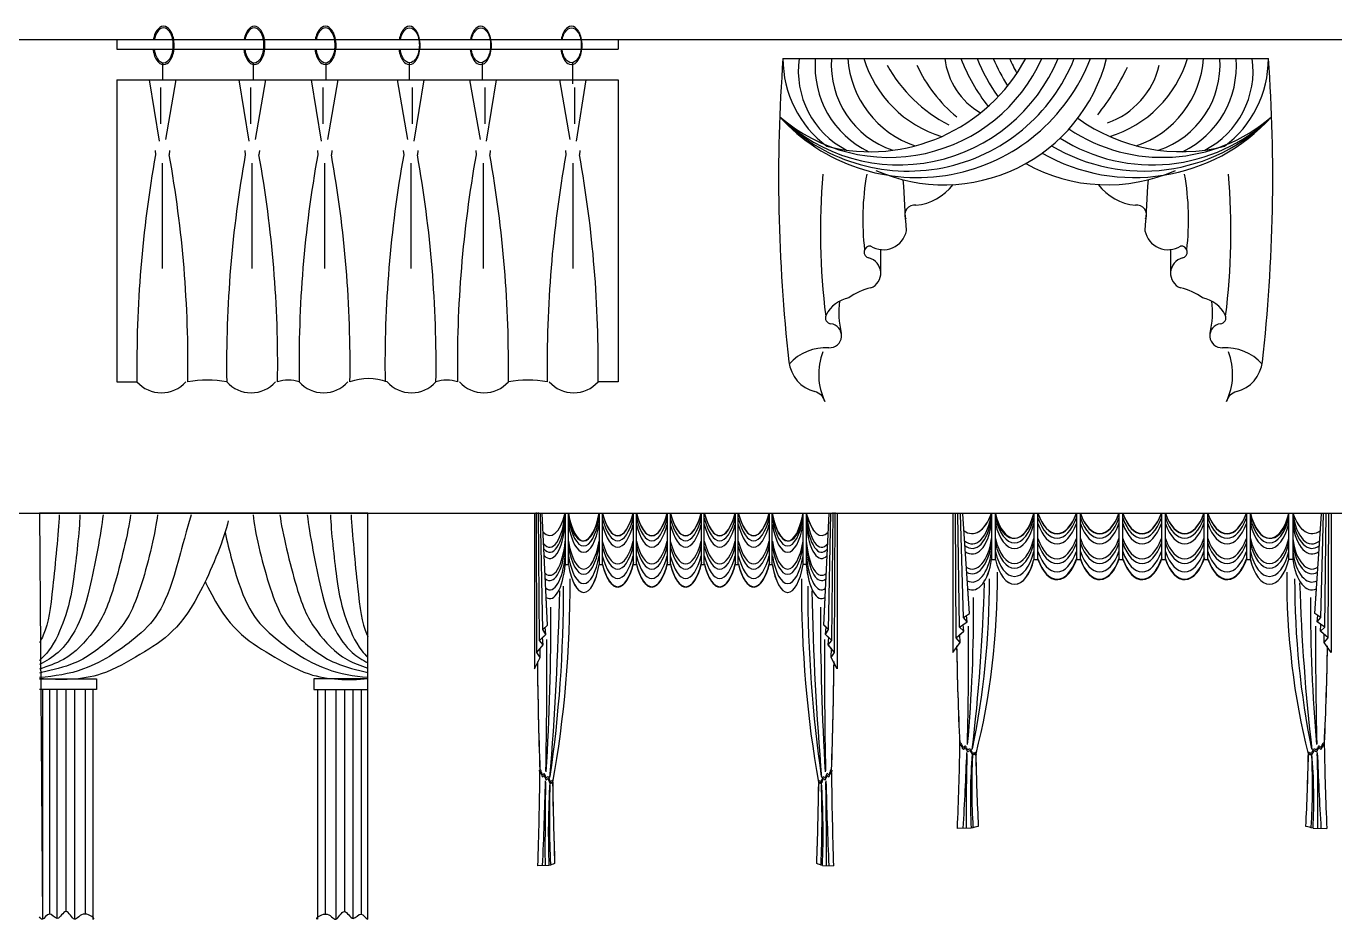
# Model space of a CAD drawing. Header units: inches. Extents: x 9.8 to 52.3, y 14.9 to 39.7.
# Drawn here: x 18.37 to 26.67, y 20.62 to 26.28 of the extents above; entities that cross this region are included whole.
import ezdxf

# ---------------------------------------------------------------- set-up
doc = ezdxf.new("R2010")
doc.units = ezdxf.units.IN
doc.header["$MEASUREMENT"] = 0
doc.layers.add('02', color=2, linetype='Continuous')
doc.layers.add('4', color=4, linetype='Continuous')

msp = doc.modelspace()

# ---------------------------------------------------------------- linework, layer by layer
at = {"layer": '02'}
for p, q in [((19.2355, 26.051), (19.2355, 25.9416)), ((19.8099, 26.051), (19.8099, 25.9416)), ((20.272, 26.0503), (20.272, 25.9416)), ((20.7988, 26.0503), (20.7988, 25.9416)), ((21.2609, 26.051), (21.2609, 25.9416)), ((21.8353, 26.051), (21.8353, 25.917)), ((23.168, 26.0766), (26.2442, 26.0766)), ((19.1511, 25.9416), (19.214, 25.5537)), ((19.224, 25.8925), (19.224, 25.6633)), ((19.3199, 25.9416), (19.254, 25.5636)), ((19.7197, 25.9416), (19.7827, 25.5537)), ((19.7927, 25.8925), (19.7927, 25.6633)), ((19.8885, 25.9416), (19.8226, 25.5636)), ((20.1786, 25.9416), (20.2416, 25.5537)), ((20.2516, 25.8925), (20.2516, 25.6633)), ((20.3474, 25.9416), (20.2815, 25.5636)), ((20.7233, 25.9416), (20.7893, 25.5636)), ((20.8192, 25.8925), (20.8192, 25.6633)), ((20.8922, 25.9416), (20.8292, 25.5537)), ((21.1823, 25.9416), (21.2482, 25.5636)), ((21.2781, 25.8925), (21.2781, 25.6633)), ((21.3511, 25.9416), (21.2881, 25.5537)), ((21.7509, 25.9416), (21.8168, 25.5636)), ((21.8468, 25.8925), (21.8468, 25.6633)), ((21.9197, 25.9416), (21.8567, 25.5537)), ((19.1897, 25.4939), (19.1921, 25.4662)), ((19.2812, 25.4939), (19.2788, 25.4662)), ((19.7583, 25.4939), (19.7607, 25.4662)), ((19.8499, 25.4939), (19.8475, 25.4662)), ((20.2173, 25.4939), (20.2196, 25.4662)), ((20.3088, 25.4939), (20.3064, 25.4662)), ((20.762, 25.4939), (20.7644, 25.4662)), ((20.8535, 25.4939), (20.8511, 25.4662)), ((21.2209, 25.4939), (21.2233, 25.4662)), ((21.3124, 25.4939), (21.31, 25.4662)), ((21.7895, 25.4939), (21.7919, 25.4662)), ((21.8811, 25.4939), (21.8787, 25.4662)), ((19.234, 25.4142), (19.234, 24.7465)), ((19.8027, 25.4142), (19.8027, 24.7465)), ((20.2616, 25.4142), (20.2616, 24.7465)), ((20.8092, 25.4142), (20.8092, 24.7465)), ((21.2681, 25.4142), (21.2681, 24.7465)), ((21.8368, 25.4142), (21.8368, 24.7465)), ((20.5383, 23.1977), (18.4559, 23.1977)), ((18.4559, 23.1977), (18.4747, 20.6251)), ((20.5383, 20.6251), (20.5383, 23.1977)), ((21.5925, 23.199), (21.5925, 22.2105)), ((21.5926, 23.1977), (21.5925, 22.2105)), ((21.5926, 23.1977), (23.5108, 23.1977)), ((21.6088, 22.3148), (21.6051, 23.2007)), ((21.6256, 22.3904), (21.6181, 23.2007)), ((21.6461, 22.4606), (21.6312, 23.1953)), ((21.6759, 22.4876), (21.6423, 23.1953)), ((21.7877, 23.199), (21.7877, 22.8715)), ((21.808, 22.8715), (21.808, 23.1977)), ((22.0031, 23.199), (22.0031, 22.8715)), ((22.0234, 22.8715), (22.0234, 23.1977)), ((22.2186, 23.199), (22.2186, 22.8715)), ((22.2388, 22.8715), (22.2388, 23.1977)), ((22.434, 23.199), (22.434, 22.8715)), ((22.4543, 22.8715), (22.4543, 23.1977)), ((22.6494, 23.199), (22.6494, 22.8715)), ((22.6697, 22.8715), (22.6697, 23.1977)), ((22.8648, 23.199), (22.8648, 22.8715)), ((22.8851, 22.8715), (22.8851, 23.1977)), ((23.0802, 23.199), (23.0802, 22.8715)), ((23.1005, 22.8715), (23.1005, 23.1977)), ((23.2953, 22.8715), (23.2953, 23.1977)), ((23.3156, 23.199), (23.3156, 22.8715)), ((23.4275, 22.4876), (23.461, 23.1953)), ((23.4573, 22.4606), (23.4722, 23.1953)), ((23.4778, 22.3904), (23.4852, 23.2007)), ((23.4945, 22.3148), (23.4983, 23.2007)), ((23.5108, 23.199), (23.5108, 22.2105)), ((23.5108, 23.1977), (23.5108, 22.2105)), ((24.2449, 23.1962), (24.2449, 22.3136)), ((24.245, 23.1951), (24.2449, 22.3136)), ((26.6427, 23.1951), (24.245, 23.1951)), ((24.2653, 22.4068), (24.2606, 23.1977)), ((24.2862, 22.4743), (24.2769, 23.1977)), ((24.3118, 22.537), (24.2932, 23.1929)), ((24.3491, 22.5611), (24.3072, 23.1929)), ((24.4889, 23.1962), (24.4889, 22.9038)), ((24.5143, 22.9038), (24.5143, 23.1951)), ((24.7582, 23.1962), (24.7582, 22.9038)), ((24.7835, 22.9038), (24.7835, 23.1951)), ((25.0275, 23.1962), (25.0275, 22.9038)), ((25.0528, 22.9038), (25.0528, 23.1951)), ((25.2967, 23.1962), (25.2967, 22.9038)), ((25.3221, 22.9038), (25.3221, 23.1951)), ((25.566, 23.1962), (25.566, 22.9038)), ((25.5914, 22.9038), (25.5914, 23.1951)), ((25.8353, 23.1962), (25.8353, 22.9038)), ((25.8606, 22.9038), (25.8606, 23.1951)), ((26.1046, 23.1962), (26.1046, 22.9038)), ((26.1299, 22.9038), (26.1299, 23.1951)), ((26.3734, 22.9038), (26.3734, 23.1951)), ((26.3988, 23.1962), (26.3988, 22.9038)), ((26.5386, 22.5611), (26.5805, 23.1929)), ((26.5758, 22.537), (26.5945, 23.1929)), ((26.6015, 22.4743), (26.6108, 23.1977)), ((26.6224, 22.4068), (26.6271, 23.1977)), ((26.6427, 23.1951), (26.6428, 22.3136)), ((26.6428, 23.1962), (26.6428, 22.3136)), ((24.4889, 22.9038), (24.5143, 22.9038)), ((24.7582, 22.9038), (24.7835, 22.9038)), ((25.0275, 22.9038), (25.0528, 22.9038)), ((25.2967, 22.9038), (25.3221, 22.9038)), ((25.566, 22.9038), (25.5914, 22.9038)), ((25.8353, 22.9038), (25.8606, 22.9038)), ((26.1046, 22.9038), (26.1299, 22.9038)), ((26.3988, 22.9038), (26.3734, 22.9038)), ((21.7877, 22.8715), (21.808, 22.8715)), ((22.0031, 22.8715), (22.0234, 22.8715)), ((22.2186, 22.8715), (22.2388, 22.8715)), ((22.434, 22.8715), (22.4543, 22.8715)), ((22.6494, 22.8715), (22.6697, 22.8715)), ((22.8648, 22.8715), (22.8851, 22.8715)), ((23.0802, 22.8715), (23.1005, 22.8715)), ((23.3156, 22.8715), (23.2953, 22.8715)), ((21.6759, 22.4876), (21.6676, 22.6632)), ((23.4275, 22.4876), (23.4358, 22.6632)), ((24.3491, 22.5611), (24.3387, 22.7179)), ((26.5386, 22.5611), (26.549, 22.7179)), ((24.3118, 22.537), (24.3491, 22.5611)), ((24.3305, 22.549), (24.3491, 22.5611)), ((26.5572, 22.549), (26.5386, 22.5611)), ((26.5758, 22.537), (26.5386, 22.5611)), ((21.6461, 22.4606), (21.6759, 22.4876)), ((23.4424, 22.4741), (23.4275, 22.4876)), ((23.4573, 22.4606), (23.4275, 22.4876)), ((24.2862, 22.4743), (24.3351, 22.508)), ((24.3107, 22.4912), (24.3351, 22.508)), ((24.3142, 22.4502), (24.3107, 22.4912)), ((24.3351, 22.508), (24.3118, 22.537)), ((24.3351, 22.508), (24.3305, 22.549)), ((26.5525, 22.508), (26.5572, 22.549)), ((26.5525, 22.508), (26.5758, 22.537)), ((26.577, 22.4912), (26.5525, 22.508)), ((26.6015, 22.4743), (26.5525, 22.508)), ((26.5735, 22.4502), (26.577, 22.4912)), ((21.6256, 22.3904), (21.6647, 22.4282)), ((21.6451, 22.4093), (21.6647, 22.4282)), ((21.6479, 22.3634), (21.6451, 22.4093)), ((21.6647, 22.4282), (21.6461, 22.4606)), ((21.6647, 22.4282), (21.661, 22.4741)), ((23.4386, 22.4282), (23.4424, 22.4741)), ((23.4386, 22.4282), (23.4573, 22.4606)), ((23.4582, 22.4093), (23.4386, 22.4282)), ((23.4778, 22.3904), (23.4386, 22.4282)), ((23.4554, 22.3634), (23.4582, 22.4093)), ((24.2653, 22.4068), (24.3142, 22.4502)), ((24.2909, 22.3778), (24.2653, 22.4068)), ((24.3142, 22.4502), (24.2862, 22.4743)), ((24.2897, 22.4285), (24.3142, 22.4502)), ((24.2909, 22.3778), (24.2897, 22.4285)), ((26.5735, 22.4502), (26.6015, 22.4743)), ((26.598, 22.4285), (26.5735, 22.4502)), ((26.6224, 22.4068), (26.5735, 22.4502)), ((26.5968, 22.3778), (26.598, 22.4285)), ((26.5968, 22.3778), (26.6224, 22.4068)), ((21.6088, 22.3148), (21.6479, 22.3634)), ((21.6293, 22.2824), (21.6088, 22.3148)), ((21.6479, 22.3634), (21.6256, 22.3904)), ((21.6284, 22.3391), (21.6479, 22.3634)), ((21.6293, 22.2824), (21.6284, 22.3391)), ((23.4554, 22.3634), (23.4778, 22.3904)), ((23.475, 22.3391), (23.4554, 22.3634)), ((23.4945, 22.3148), (23.4554, 22.3634)), ((23.474, 22.2824), (23.475, 22.3391)), ((23.474, 22.2824), (23.4945, 22.3148)), ((24.2449, 22.3136), (24.2909, 22.3778)), ((26.6428, 22.3136), (26.5968, 22.3778)), ((21.5925, 22.2105), (21.6293, 22.2824)), ((23.5108, 22.2105), (23.474, 22.2824)), ((18.4574, 22.1484), (18.8174, 22.1484)), ((18.8174, 22.1484), (18.8174, 22.0798)), ((20.1956, 22.1484), (20.1956, 22.0798)), ((20.5374, 22.1484), (20.1956, 22.1484)), ((18.8174, 22.0798), (18.4574, 22.0798)), ((18.4747, 22.0798), (18.4747, 20.6251)), ((18.5189, 22.0798), (18.5189, 20.6583)), ((18.5687, 20.6307), (18.5687, 22.0798)), ((18.6239, 22.0798), (18.6239, 20.6748)), ((18.6792, 22.0798), (18.6792, 20.6251)), ((18.7456, 22.0798), (18.7456, 20.6583)), ((18.7953, 22.0798), (18.7953, 20.6251)), ((20.1956, 22.0798), (20.5374, 22.0798)), ((20.2177, 22.0798), (20.2177, 20.6251)), ((20.2674, 22.0798), (20.2674, 20.6583)), ((20.3338, 22.0798), (20.3338, 20.6251)), ((20.3891, 22.0798), (20.3891, 20.6748)), ((20.4443, 20.6307), (20.4443, 22.0798)), ((20.4941, 22.0798), (20.4941, 20.6583)), ((24.2869, 21.7411), (24.2888, 21.7412)), ((24.2869, 21.7411), (24.2878, 21.728)), ((26.6008, 21.7411), (26.5989, 21.7412)), ((26.5999, 21.728), (26.6008, 21.7411)), ((24.2893, 21.7249), (24.2878, 21.728)), ((24.3914, 21.6732), (24.3905, 21.6624)), ((24.3921, 21.6716), (24.3905, 21.6624)), ((26.4956, 21.6716), (26.4971, 21.6624)), ((26.4963, 21.6732), (26.4971, 21.6624)), ((26.5984, 21.7249), (26.5999, 21.728)), ((21.6261, 21.5693), (21.6276, 21.5694)), ((21.6268, 21.5546), (21.6261, 21.5693)), ((23.4772, 21.5693), (23.4757, 21.5694)), ((23.4772, 21.5693), (23.4765, 21.5546)), ((21.6281, 21.5511), (21.6268, 21.5546)), ((21.7097, 21.4933), (21.709, 21.4812)), ((21.7103, 21.4914), (21.709, 21.4812)), ((23.393, 21.4914), (23.3943, 21.4812)), ((23.3936, 21.4933), (23.3943, 21.4812)), ((23.4753, 21.5511), (23.4765, 21.5546)), ((24.3604, 21.2012), (24.2734, 21.1999)), ((26.5273, 21.2012), (26.6143, 21.1999)), ((21.6849, 20.9646), (21.6153, 20.9631)), ((23.4185, 20.9646), (23.488, 20.9631))]:
    msp.add_line(p, q, dxfattribs=at)
for centre, radius, start, end in [((23.8404, 26.5124), 1.0618, 229.27122, 335.76819), ((23.9036, 26.4934), 1.0904, 226.10177, 337.52389), ((23.961, 26.4975), 1.1338, 224.15655, 338.20455), ((24.0181, 26.4997), 1.1769, 222.29698, 338.92657), ((23.8586, 26.0747), 0.6906, 179.84708, 233.33867), ((23.8292, 25.9983), 0.5642, 172.02214, 242.78038), ((23.9704, 26.0273), 0.5993, 175.2882, 244.44965), ((23.7205, 26.6048), 1.1183, 255.80365, 331.80997), ((24.0441, 26.0364), 0.5699, 175.95423, 251.53298), ((24.2096, 26.1228), 0.6331, 184.18442, 251.18108), ((24.3919, 26.293), 0.7435, 196.92787, 252.90874), ((24.6523, 26.1319), 0.4622, 186.87319, 239.81904), ((25.3941, 26.4997), 1.1769, 201.07343, 218.11582), ((25.4512, 26.4975), 1.1338, 201.79545, 215.77333), ((25.5086, 26.4934), 1.0904, 202.47611, 212.75006), ((25.5718, 26.5124), 1.0618, 204.23181, 209.83067), ((25.0202, 26.293), 0.7435, 287.09126, 343.07213), ((25.2026, 26.1228), 0.6331, 288.81892, 355.81558), ((25.3681, 26.0364), 0.5699, 288.46702, 4.04577), ((25.4418, 26.0273), 0.5993, 295.55035, 4.7118), ((25.583, 25.9983), 0.5642, 297.21962, 7.97786), ((25.5536, 26.0747), 0.6906, 306.66133, 0.15292), ((24.645, 26.4885), 0.9345, 209.09747, 242.85041), ((24.8502, 26.4153), 0.9162, 204.59167, 230.61273), ((23.8426, 26.7556), 1.6778, 321.87535, 334.05135), ((25.0547, 26.1518), 0.5116, 289.48227, 346.69287), ((25.3941, 26.4997), 1.1769, 240.27318, 317.70302), ((25.4512, 26.4975), 1.1338, 239.16765, 315.84345), ((25.5086, 26.4934), 1.0904, 237.61111, 313.89823), ((25.5718, 26.5124), 1.0618, 236.15349, 310.72878), ((25.6917, 26.6048), 1.1183, 234.13463, 284.19635), ((26.5714, 24.1384), 7.4978, 169.79987, 180.83536), ((11.8995, 24.1384), 7.4978, 359.16464, 10.20013), ((27.1401, 24.1384), 7.4978, 169.79987, 180.83536), ((12.4682, 24.1384), 7.4978, 359.16464, 10.20013), ((27.599, 24.1384), 7.4978, 169.79987, 180.83536), ((12.9271, 24.1384), 7.4978, 359.16464, 10.20013), ((28.1437, 24.1384), 7.4978, 169.79987, 180.83536), ((13.4718, 24.1384), 7.4978, 359.16464, 10.20013), ((28.6026, 24.1384), 7.4978, 169.79987, 180.83536), ((13.9307, 24.1384), 7.4978, 359.16464, 10.20013), ((29.1713, 24.1384), 7.4978, 169.79987, 180.83536), ((14.4994, 24.1384), 7.4978, 359.16464, 10.20013), ((27.6341, 24.978), 4.229, 175.03685, 187.2358), ((25.3145, 25.056), 1.6408, 169.89504, 186.70474), ((-12.5085, 22.9421), 36.5158, 3.20816, 3.71544), ((61.9206, 22.9421), 36.5158, 176.28456, 176.79184), ((24.0976, 25.056), 1.6408, 353.29526, 10.10496), ((21.7781, 24.978), 4.229, 352.7642, 4.96315)]:
    msp.add_arc(centre, radius, start, end, dxfattribs=at)
for centre, major_axis, ratio, start_param, end_param in [((21.6901, 23.4056), (0, 0.3506), 0.34455, 2.785108, 4.082401), ((21.6901, 23.4081), (0, 0.353), 0.34455, 2.787387, 4.072774), ((21.6902, 23.2755), (0, 0.2937), 0.34455, 2.74818, 4.443202), ((21.6905, 23.2435), (0, 0.2937), 0.34455, 2.761672, 4.443202), ((21.902, 23.3524), (0, 0.3309), 0.34455, 2.171475, 4.225897), ((21.9053, 23.3039), (0, 0.3145), 0.34455, 2.026746, 4.256439), ((21.9055, 23.3362), (0, 0.3145), 0.34455, 2.026746, 4.256439), ((22.1209, 23.4056), (0, 0.3506), 0.34455, 2.200784, 4.082401), ((22.1209, 23.3723), (0, 0.3506), 0.34455, 2.200784, 4.082401), ((22.121, 23.4043), (0, 0.3506), 0.34455, 2.200784, 4.082401), ((22.3364, 23.4056), (0, 0.3506), 0.34455, 2.200784, 4.082401), ((22.3365, 23.4043), (0, 0.3506), 0.34455, 2.200784, 4.081167), ((22.3364, 23.3723), (0, 0.3506), 0.34455, 2.200784, 4.082401), ((22.5518, 23.4056), (0, 0.3506), 0.34455, 2.200784, 4.082401), ((22.5518, 23.3723), (0, 0.3506), 0.34455, 2.200784, 4.082401), ((22.5519, 23.4043), (0, 0.3506), 0.34455, 2.200784, 4.081167), ((22.7672, 23.4056), (0, 0.3506), 0.34455, 2.200784, 4.082401), ((22.7672, 23.3723), (0, 0.3506), 0.34455, 2.200784, 4.082401), ((22.7673, 23.4043), (0, 0.3506), 0.34455, 2.200784, 4.082401), ((22.9826, 23.4056), (0, 0.3506), 0.34455, 2.200784, 4.082401), ((22.9826, 23.3723), (0, 0.3506), 0.34455, 2.200784, 4.082401), ((22.9827, 23.4043), (0, 0.3506), 0.34455, 2.200784, 4.081167), ((23.2013, 23.3524), (0, 0.3309), 0.34455, 2.057289, 4.11171), ((23.1978, 23.3362), (0, 0.3145), 0.34455, 2.026746, 4.256439), ((23.198, 23.3039), (0, 0.3145), 0.34455, 2.026746, 4.256439), ((23.4128, 23.2435), (0, 0.2937), 0.34455, 1.839984, 3.521513), ((23.4132, 23.4056), (0, 0.3506), 0.34455, 2.200784, 3.498077), ((23.4132, 23.4081), (0, 0.353), 0.34455, 2.210411, 3.495798), ((23.4131, 23.2755), (0, 0.2937), 0.34455, 1.839984, 3.535005), ((24.3669, 23.3807), (0, 0.3131), 0.48237, 2.785108, 4.082401), ((24.3669, 23.3829), (0, 0.3152), 0.48237, 2.787387, 4.072774), ((24.367, 23.2645), (0, 0.2622), 0.48237, 2.74818, 4.443202), ((24.3674, 23.236), (0, 0.2622), 0.48237, 2.761672, 4.443202), ((24.6318, 23.3332), (0, 0.2954), 0.48237, 2.171475, 4.225897), ((24.6359, 23.2899), (0, 0.2808), 0.48237, 2.026746, 4.256439), ((24.6362, 23.3187), (0, 0.2808), 0.48237, 2.026746, 4.256439), ((24.9054, 23.3807), (0, 0.3131), 0.48237, 2.200784, 4.082401), ((24.9054, 23.351), (0, 0.3131), 0.48237, 2.200784, 4.082401), ((24.9056, 23.3795), (0, 0.3131), 0.48237, 2.200784, 4.081167), ((25.1747, 23.3807), (0, 0.3131), 0.48237, 2.200784, 4.082401), ((25.1747, 23.351), (0, 0.3131), 0.48237, 2.200784, 4.082401), ((25.1748, 23.3795), (0, 0.3131), 0.48237, 2.200784, 4.081167), ((25.444, 23.3807), (0, 0.3131), 0.48237, 2.200784, 4.082401), ((25.444, 23.351), (0, 0.3131), 0.48237, 2.200784, 4.082401), ((25.4441, 23.3795), (0, 0.3131), 0.48237, 2.200784, 4.082401), ((25.7133, 23.3807), (0, 0.3131), 0.48237, 2.200784, 4.082401), ((25.7133, 23.351), (0, 0.3131), 0.48237, 2.200784, 4.082401), ((25.7134, 23.3795), (0, 0.3131), 0.48237, 2.200784, 4.081167), ((25.9825, 23.3807), (0, 0.3131), 0.48237, 2.200784, 4.082401), ((25.9825, 23.351), (0, 0.3131), 0.48237, 2.200784, 4.082401), ((25.9826, 23.3795), (0, 0.3131), 0.48237, 2.200784, 4.082401), ((26.2559, 23.3332), (0, 0.2954), 0.48237, 2.057289, 4.11171), ((26.2515, 23.3187), (0, 0.2808), 0.48237, 2.026746, 4.256439), ((26.2518, 23.2899), (0, 0.2808), 0.48237, 2.026746, 4.256439), ((26.5203, 23.236), (0, 0.2622), 0.48237, 1.839984, 3.521513), ((26.5208, 23.3807), (0, 0.3131), 0.48237, 2.200784, 3.498077), ((26.5208, 23.3829), (0, 0.3152), 0.48237, 2.210411, 3.495798), ((26.5207, 23.2645), (0, 0.2622), 0.48237, 1.839984, 3.535005), ((21.6905, 23.2036), (0, 0.2937), 0.34455, 2.782836, 4.443202), ((21.9053, 23.264), (0, 0.3145), 0.34455, 2.026746, 4.256439), ((22.1209, 23.3324), (0, 0.3506), 0.34455, 2.200784, 4.082401), ((22.3364, 23.3324), (0, 0.3506), 0.34455, 2.200784, 4.082401), ((22.5518, 23.3324), (0, 0.3506), 0.34455, 2.200784, 4.082401), ((22.7672, 23.3324), (0, 0.3506), 0.34455, 2.200784, 4.082401), ((22.9826, 23.3324), (0, 0.3506), 0.34455, 2.200784, 4.082401), ((23.198, 23.264), (0, 0.3145), 0.34455, 2.026746, 4.256439), ((23.4128, 23.2036), (0, 0.2937), 0.34455, 1.839984, 3.500349), ((24.3674, 23.2004), (0, 0.2622), 0.48237, 2.782836, 4.443202), ((24.6359, 23.2543), (0, 0.2808), 0.48237, 2.026746, 4.256439), ((24.9054, 23.3154), (0, 0.3131), 0.48237, 2.200784, 4.082401), ((25.1747, 23.3154), (0, 0.3131), 0.48237, 2.200784, 4.082401), ((25.444, 23.3154), (0, 0.3131), 0.48237, 2.200784, 4.082401), ((25.7133, 23.3154), (0, 0.3131), 0.48237, 2.200784, 4.082401), ((25.9825, 23.3154), (0, 0.3131), 0.48237, 2.200784, 4.082401), ((26.2518, 23.2543), (0, 0.2808), 0.48237, 2.026746, 4.256439), ((26.5203, 23.2004), (0, 0.2622), 0.48237, 1.839984, 3.500349), ((21.6905, 23.0972), (0, 0.2937), 0.34455, 2.838148, 4.443202), ((21.6905, 23.064), (0, 0.2937), 0.34455, 2.855132, 4.443202), ((21.9053, 23.1576), (0, 0.3145), 0.34455, 2.026746, 4.256439), ((21.9053, 23.1244), (0, 0.3145), 0.34455, 2.026746, 4.256439), ((22.1209, 23.2261), (0, 0.3506), 0.34455, 2.200784, 4.082401), ((22.1209, 23.1928), (0, 0.3506), 0.34455, 2.200784, 4.082401), ((22.3364, 23.2261), (0, 0.3506), 0.34455, 2.200784, 4.082401), ((22.3364, 23.1928), (0, 0.3506), 0.34455, 2.200784, 4.082401), ((22.5518, 23.2261), (0, 0.3506), 0.34455, 2.200784, 4.082401), ((22.5518, 23.1928), (0, 0.3506), 0.34455, 2.200784, 4.082401), ((22.7672, 23.2261), (0, 0.3506), 0.34455, 2.200784, 4.082401), ((22.7672, 23.1928), (0, 0.3506), 0.34455, 2.200784, 4.082401), ((22.9826, 23.2261), (0, 0.3506), 0.34455, 2.200784, 4.082401), ((22.9826, 23.1928), (0, 0.3506), 0.34455, 2.200784, 4.082401), ((23.198, 23.1576), (0, 0.3145), 0.34455, 2.026746, 4.256439), ((23.198, 23.1244), (0, 0.3145), 0.34455, 2.026746, 4.256439), ((23.4128, 23.0972), (0, 0.2937), 0.34455, 1.839984, 3.445038), ((23.4128, 23.064), (0, 0.2937), 0.34455, 1.839984, 3.428054), ((24.3674, 23.1054), (0, 0.2622), 0.48237, 2.838148, 4.443202), ((24.3674, 23.0757), (0, 0.2622), 0.48237, 2.855132, 4.443202), ((24.6359, 23.1593), (0, 0.2808), 0.48237, 2.026746, 4.256439), ((24.6359, 23.1296), (0, 0.2808), 0.48237, 2.026746, 4.256439), ((24.9054, 23.2204), (0, 0.3131), 0.48237, 2.200784, 4.082401), ((24.9054, 23.1907), (0, 0.3131), 0.48237, 2.200784, 4.082401), ((25.1747, 23.2204), (0, 0.3131), 0.48237, 2.200784, 4.082401), ((25.1747, 23.1907), (0, 0.3131), 0.48237, 2.200784, 4.082401), ((25.444, 23.2204), (0, 0.3131), 0.48237, 2.200784, 4.082401), ((25.444, 23.1907), (0, 0.3131), 0.48237, 2.200784, 4.082401), ((25.7133, 23.2204), (0, 0.3131), 0.48237, 2.200784, 4.082401), ((25.7133, 23.1907), (0, 0.3131), 0.48237, 2.200784, 4.082401), ((25.9825, 23.2204), (0, 0.3131), 0.48237, 2.200784, 4.082401), ((25.9825, 23.1907), (0, 0.3131), 0.48237, 2.200784, 4.082401), ((26.2518, 23.1593), (0, 0.2808), 0.48237, 2.026746, 4.256439), ((26.2518, 23.1296), (0, 0.2808), 0.48237, 2.026746, 4.256439), ((26.5203, 23.1054), (0, 0.2622), 0.48237, 1.839984, 3.445038), ((26.5203, 23.0757), (0, 0.2622), 0.48237, 1.839984, 3.428054), ((21.6905, 23.0052), (0, 0.2937), 0.34455, 2.88489, 4.443202), ((21.9053, 23.0655), (0, 0.3145), 0.34455, 2.026746, 4.256439), ((22.1209, 23.134), (0, 0.3506), 0.34455, 2.200784, 4.082401), ((22.3364, 23.134), (0, 0.3506), 0.34455, 2.200784, 4.082401), ((22.5518, 23.134), (0, 0.3506), 0.34455, 2.200784, 4.082401), ((22.7672, 23.134), (0, 0.3506), 0.34455, 2.200784, 4.082401), ((22.9826, 23.134), (0, 0.3506), 0.34455, 2.200784, 4.082401), ((23.198, 23.0655), (0, 0.3145), 0.34455, 2.026746, 4.256439), ((23.4128, 23.0052), (0, 0.2937), 0.34455, 1.839984, 3.398296), ((24.3674, 23.0231), (0, 0.2622), 0.48237, 2.88489, 4.443202), ((24.3675, 22.9716), (0, 0.2606), 0.48237, 2.910368, 4.449472), ((24.3674, 22.9732), (0, 0.2622), 0.48237, 2.912811, 4.443202), ((24.6359, 23.0771), (0, 0.2808), 0.48237, 2.026746, 4.256439), ((24.6362, 23.0286), (0, 0.282), 0.48237, 2.029306, 4.253879), ((24.6359, 23.0275), (0, 0.2808), 0.48237, 2.026746, 4.256439), ((24.9054, 23.1382), (0, 0.3131), 0.48237, 2.200784, 4.082401), ((24.906, 23.0913), (0, 0.3152), 0.48237, 2.204311, 4.122187), ((24.9054, 23.0918), (0, 0.3131), 0.48237, 2.200784, 4.082401), ((24.9049, 23.0941), (0, 0.3154), 0.48237, 2.218469, 4.07861), ((25.1747, 23.1382), (0, 0.3131), 0.48237, 2.200784, 4.082401), ((25.1754, 23.0913), (0, 0.3152), 0.48237, 2.204311, 4.122187), ((25.1748, 23.0918), (0, 0.3131), 0.48237, 2.200784, 4.082401), ((25.1743, 23.0941), (0, 0.3154), 0.48237, 2.218469, 4.07861), ((25.444, 23.1382), (0, 0.3131), 0.48237, 2.200784, 4.082401), ((25.4447, 23.0913), (0, 0.3152), 0.48237, 2.204311, 4.122187), ((25.4442, 23.0918), (0, 0.3131), 0.48237, 2.200784, 4.082401), ((25.4436, 23.0941), (0, 0.3154), 0.48237, 2.218469, 4.07861), ((25.7133, 23.1382), (0, 0.3131), 0.48237, 2.200784, 4.082401), ((25.7141, 23.0913), (0, 0.3152), 0.48237, 2.204311, 4.122187), ((25.7136, 23.0918), (0, 0.3131), 0.48237, 2.200784, 4.082401), ((25.713, 23.0941), (0, 0.3154), 0.48237, 2.218469, 4.07861), ((25.9825, 23.1382), (0, 0.3131), 0.48237, 2.200784, 4.082401), ((25.9835, 23.0913), (0, 0.3152), 0.48237, 2.204311, 4.122187), ((25.983, 23.0918), (0, 0.3131), 0.48237, 2.200784, 4.082401), ((25.9824, 23.0941), (0, 0.3154), 0.48237, 2.218469, 4.07861), ((26.2515, 23.0286), (0, 0.282), 0.48237, 2.029306, 4.253879), ((26.2518, 23.0771), (0, 0.2808), 0.48237, 2.026746, 4.256439), ((26.2518, 23.0275), (0, 0.2808), 0.48237, 2.026746, 4.256439), ((26.5203, 23.0231), (0, 0.2622), 0.48237, 1.839984, 3.398296), ((26.5203, 22.9732), (0, 0.2622), 0.48237, 1.839984, 3.370375), ((26.5202, 22.9716), (0, 0.2606), 0.48237, 1.833713, 3.372817), ((21.6906, 22.9474), (0, 0.2919), 0.34455, 2.910368, 4.449472), ((21.6905, 22.9493), (0, 0.2937), 0.34455, 2.912811, 4.443202), ((21.9056, 23.0113), (0, 0.3158), 0.34455, 2.029306, 4.253879), ((21.9053, 23.01), (0, 0.3145), 0.34455, 2.026746, 4.256439), ((22.1214, 23.0815), (0, 0.3531), 0.34455, 2.204311, 4.122187), ((22.1209, 23.082), (0, 0.3506), 0.34455, 2.200784, 4.082401), ((22.1205, 23.0846), (0, 0.3533), 0.34455, 2.218469, 4.07861), ((22.3369, 23.0815), (0, 0.3531), 0.34455, 2.204311, 4.122187), ((22.3365, 23.082), (0, 0.3506), 0.34455, 2.200784, 4.082401), ((22.336, 23.0846), (0, 0.3533), 0.34455, 2.218469, 4.07861), ((22.5524, 23.0815), (0, 0.3531), 0.34455, 2.204311, 4.122187), ((22.552, 23.082), (0, 0.3506), 0.34455, 2.200784, 4.082401), ((22.5515, 23.0846), (0, 0.3533), 0.34455, 2.218469, 4.07861), ((22.7679, 23.0815), (0, 0.3531), 0.34455, 2.204311, 4.122187), ((22.7675, 23.082), (0, 0.3506), 0.34455, 2.200784, 4.082401), ((22.767, 23.0846), (0, 0.3533), 0.34455, 2.218469, 4.07861), ((22.9834, 23.0815), (0, 0.3531), 0.34455, 2.204311, 4.122187), ((22.983, 23.082), (0, 0.3506), 0.34455, 2.200784, 4.082401), ((22.9825, 23.0846), (0, 0.3533), 0.34455, 2.218469, 4.07861), ((23.1978, 23.0113), (0, 0.3158), 0.34455, 2.029306, 4.253879), ((23.198, 23.01), (0, 0.3145), 0.34455, 2.026746, 4.256439), ((23.4128, 22.9493), (0, 0.2937), 0.34455, 1.839984, 3.370375), ((23.4127, 22.9474), (0, 0.2919), 0.34455, 1.833713, 3.372817), ((23.3699, 22.8027), (0, 2.4001), 0.48237, 4.222408, 4.720904), ((27.5178, 22.8027), (0, 2.4001), 0.48237, 1.562281, 2.060777), ((20.7323, 22.7328), (0, 3.0355), 0.34455, 4.304654, 4.712766), ((20.8925, 22.7583), (0, 2.6881), 0.34455, 4.222408, 4.720904), ((24.2108, 22.7583), (0, 2.6881), 0.34455, 1.562281, 2.060777), ((24.3711, 22.7328), (0, 3.0355), 0.34455, 1.570419, 1.978531), ((21.4901, 23.148), (0, 6.1392), 0.48237, 4.474185, 4.648313), ((23.1696, 22.78), (0, 2.7103), 0.48237, 4.304654, 4.712766), ((27.7181, 22.78), (0, 2.7103), 0.48237, 1.570419, 1.978531), ((29.3976, 23.148), (0, 6.1392), 0.48237, 1.634872, 1.809001), ((19.3887, 23.145), (0, 6.876), 0.34455, 4.474185, 4.648313), ((25.7146, 23.145), (0, 6.876), 0.34455, 1.634872, 1.809001), ((22.0455, 22.6006), (0, 4.832), 0.48237, 4.531512, 4.725404), ((28.8422, 22.6006), (0, 4.832), 0.48237, 1.557781, 1.751673), ((19.833, 22.5319), (0, 5.4119), 0.34455, 4.531512, 4.725404), ((25.2704, 22.5319), (0, 5.4119), 0.34455, 1.557781, 1.751673), ((18.6786, 22.3715), (0, 11.7466), 0.48237, 4.658305, 4.721688), ((32.2091, 22.3715), (0, 11.7466), 0.48237, 1.561497, 1.62488), ((17.1395, 22.2753), (0, 13.1561), 0.34455, 4.658305, 4.721688), ((27.9638, 22.2753), (0, 13.1561), 0.34455, 1.561497, 1.62488), ((29.7631, 22.7813), (0, 11.3986), 0.48237, 1.608083, 1.662306), ((28.6218, 22.6596), (0, 9.0297), 0.48237, 1.605424, 1.672684), ((22.2659, 22.6596), (0, 9.0297), 0.48237, 4.610501, 4.677762), ((21.1246, 22.7813), (0, 11.3986), 0.48237, 4.62088, 4.675103), ((26.0071, 22.7343), (0, 12.7664), 0.34455, 1.608083, 1.662306), ((25.0941, 22.598), (0, 10.1132), 0.34455, 1.605424, 1.672684), ((20.0093, 22.598), (0, 10.1132), 0.34455, 4.610501, 4.677762), ((19.0962, 22.7343), (0, 12.7664), 0.34455, 4.62088, 4.675103), ((24.291, 21.7076), (0, 0.0232), 0.48237, -1.162844, 0.37736), ((24.2918, 21.7196), (0, 0.0232), 0.48237, -1.162844, 0.37736), ((24.2927, 21.693), (0, 0.0365), 0.48237, 0.226557, 0.283407), ((24.2918, 21.7015), (0, 0.0278), 0.48237, -0.371056, 0.226557), ((24.312, 21.7381), (0, 0.0225), 0.48237, 1.996901, 3.70594), ((26.5757, 21.7381), (0, 0.0225), 0.48237, 2.577246, 4.286285), ((26.5958, 21.7196), (0, 0.0232), 0.48237, -0.37736, 1.162844), ((26.5967, 21.7076), (0, 0.0232), 0.48237, -0.37736, 1.162844), ((26.5959, 21.7015), (0, 0.0278), 0.48237, -0.226557, 0.371056), ((26.5949, 21.693), (0, 0.0365), 0.48237, -0.283407, -0.226557), ((19.877, 22.0363), (0, 9.1525), 0.48237, 4.620878, 4.67836), ((24.2931, 21.7088), (0, 0.02), 0.48237, -1.191293, -0.371056), ((24.3111, 21.7261), (0, 0.0225), 0.48237, 1.996901, 3.70594), ((24.3114, 21.7238), (0, 0.0207), 0.48237, 1.9503, 2.755977), ((24.3119, 21.7263), (0, 0.0233), 0.48237, 2.755977, 3.696952), ((19.5013, 22.4395), (0, 10.046), 0.48237, 4.588808, 4.636829), ((24.3219, 21.6897), (0, 0.0202), 0.48237, -1.083964, 0.53569), ((24.3228, 21.7017), (0, 0.0202), 0.48237, -1.083964, 0.53569), ((24.3228, 21.6898), (0, 0.0196), 0.48237, -0.479824, 0.555359), ((24.3225, 21.6887), (0, 0.0208), 0.48237, -1.079062, -0.479824), ((27.9176, 21.3113), (0, 7.4391), 0.48237, 1.522132, 1.5856), ((24.3403, 21.7106), (0, 0.0234), 0.48237, 2.081849, 3.638537), ((24.3412, 21.7226), (0, 0.0234), 0.48237, 2.081849, 3.638537), ((24.3409, 21.7091), (0, 0.0223), 0.48237, 2.062531, 2.640534), ((24.3412, 21.7103), (0, 0.0237), 0.48237, 2.640534, 3.635402), ((24.3501, 21.6535), (0, 0.0377), 0.48237, -1.119859, 0.246862), ((24.351, 21.6655), (0, 0.0377), 0.48237, -1.119859, 0.246862), ((24.3522, 21.668), (0, 0.0243), 0.48237, -0.486657, 0.49381), ((25.1485, 21.3821), (0, 1.6439), 0.48237, 1.392804, 1.681088), ((24.3522, 21.668), (0, 0.0243), 0.48237, -1.11009, -0.486657), ((25.3594, 21.4698), (0, 2.0636), 0.48237, 1.47984, 1.697423), ((24.3715, 21.688), (0, 0.0205), 0.48237, 2.031503, 2.71141), ((24.3757, 21.7333), (0, 0.0661), 0.48237, 2.850683, 3.432503), ((24.3765, 21.7453), (0, 0.0661), 0.48237, 2.850683, 3.432503), ((24.372, 21.69), (0, 0.0227), 0.48237, 2.71141, 3.557434), ((24.3811, 21.647), (0, 0.0242), 0.48237, -0.40195, 0.415841), ((24.3861, 21.6611), (0, 0.00922), 0.48237, -1.554282, 0.29091), ((24.387, 21.6731), (0, 0.00922), 0.48237, -1.554282, 0.29091), ((24.38, 21.6413), (0, 0.0304), 0.48237, -0.694194, -0.40195), ((24.3747, 21.6282), (0, 0.0475), 0.48237, -0.764684, -0.694194), ((29.2626, 22.1981), (0, 10.1168), 0.48237, 1.62363, 1.668314), ((27.7349, 21.9234), (0, 6.938), 0.48237, 1.608412, 1.673351), ((21.6251, 22.1981), (0, 10.1168), 0.48237, 4.614871, 4.659556), ((23.1528, 21.9234), (0, 6.938), 0.48237, 4.609834, 4.674773), ((26.5007, 21.6731), (0, 0.00922), 0.48237, -0.29091, 1.554282), ((26.513, 21.6282), (0, 0.0475), 0.48237, 0.694194, 0.764684), ((26.5016, 21.6611), (0, 0.00922), 0.48237, -0.29091, 1.554282), ((26.5077, 21.6413), (0, 0.0304), 0.48237, 0.40195, 0.694194), ((26.5111, 21.7453), (0, 0.0661), 0.48237, 2.850683, 3.432503), ((26.5066, 21.647), (0, 0.0242), 0.48237, -0.415841, 0.40195), ((26.512, 21.7333), (0, 0.0661), 0.48237, 2.850683, 3.432503), ((26.5157, 21.69), (0, 0.0227), 0.48237, 2.725752, 3.571776), ((25.5283, 21.4698), (0, 2.0636), 0.48237, 4.585763, 4.803346), ((25.7392, 21.3821), (0, 1.6439), 0.48237, 4.602097, 4.890382), ((26.5367, 21.6655), (0, 0.0377), 0.48237, -0.246862, 1.119859), ((26.5162, 21.688), (0, 0.0205), 0.48237, 3.571776, 4.251683), ((26.5376, 21.6535), (0, 0.0377), 0.48237, -0.246862, 1.119859), ((26.5355, 21.668), (0, 0.0243), 0.48237, 0.486657, 1.11009), ((26.5355, 21.668), (0, 0.0243), 0.48237, -0.49381, 0.486657), ((26.5465, 21.7226), (0, 0.0234), 0.48237, 2.644648, 4.201337), ((26.5465, 21.7103), (0, 0.0237), 0.48237, 2.647783, 3.642651), ((26.5474, 21.7106), (0, 0.0234), 0.48237, 2.644648, 4.201337), ((26.5468, 21.7091), (0, 0.0223), 0.48237, 3.642651, 4.220655), ((31.3864, 22.4395), (0, 10.046), 0.48237, 1.646356, 1.694377), ((22.9701, 21.3113), (0, 7.4391), 0.48237, 4.697585, 4.761053), ((26.5649, 21.7017), (0, 0.0202), 0.48237, -0.53569, 1.083964), ((26.5652, 21.6887), (0, 0.0208), 0.48237, 0.479824, 1.079062), ((26.5658, 21.6897), (0, 0.0202), 0.48237, -0.53569, 1.083964), ((26.5649, 21.6898), (0, 0.0196), 0.48237, -0.555359, 0.479824), ((26.5758, 21.7263), (0, 0.0233), 0.48237, 2.586233, 3.527208), ((26.5766, 21.7261), (0, 0.0225), 0.48237, 2.577246, 4.286285), ((26.5763, 21.7238), (0, 0.0207), 0.48237, 3.527208, 4.332885), ((26.5945, 21.7088), (0, 0.02), 0.48237, 0.371056, 1.191293), ((31.0107, 22.0363), (0, 9.1525), 0.48237, 1.604826, 1.662307), ((21.6301, 21.5452), (0, 0.026), 0.34455, -1.162844, 0.37736), ((23.4733, 21.5452), (0, 0.026), 0.34455, -0.37736, 1.162844), ((18.0982, 21.8998), (0, 10.2508), 0.34455, 4.620878, 4.67836), ((21.6294, 21.5317), (0, 0.026), 0.34455, -1.162844, 0.37736), ((21.6308, 21.5153), (0, 0.0409), 0.34455, 0.226557, 0.283407), ((21.63, 21.5249), (0, 0.0311), 0.34455, -0.371056, 0.226557), ((21.6311, 21.533), (0, 0.0224), 0.34455, -1.191293, -0.371056), ((21.6455, 21.5524), (0, 0.0252), 0.34455, 1.996901, 3.70594), ((21.6462, 21.5659), (0, 0.0252), 0.34455, 1.996901, 3.70594), ((21.6457, 21.5499), (0, 0.0232), 0.34455, 1.9503, 2.755977), ((21.6461, 21.5527), (0, 0.0261), 0.34455, 2.755977, 3.696952), ((17.7977, 22.3515), (0, 11.2515), 0.34455, 4.588808, 4.636829), ((21.6541, 21.5117), (0, 0.0226), 0.34455, -1.083964, 0.53569), ((21.6548, 21.5252), (0, 0.0226), 0.34455, -1.083964, 0.53569), ((21.6548, 21.5118), (0, 0.0219), 0.34455, -0.479824, 0.555359), ((21.6546, 21.5106), (0, 0.0233), 0.34455, -1.079062, -0.479824), ((24.5306, 21.0879), (0, 8.3318), 0.34455, 1.522132, 1.5856), ((21.6688, 21.5351), (0, 0.0262), 0.34455, 2.081849, 3.638537), ((21.6696, 21.5486), (0, 0.0262), 0.34455, 2.081849, 3.638537), ((21.6693, 21.5334), (0, 0.025), 0.34455, 2.062531, 2.640534), ((21.6695, 21.5347), (0, 0.0265), 0.34455, 2.640534, 3.635402), ((21.6767, 21.4711), (0, 0.0422), 0.34455, -1.119859, 0.246862), ((21.6774, 21.4846), (0, 0.0422), 0.34455, -1.119859, 0.246862), ((21.6783, 21.4874), (0, 0.0273), 0.34455, -0.486657, 0.49381), ((22.3154, 21.1672), (0, 1.8412), 0.34455, 1.392804, 1.681088), ((21.6783, 21.4874), (0, 0.0272), 0.34455, -1.11009, -0.486657), ((21.6938, 21.5097), (0, 0.023), 0.34455, 2.031503, 2.71141), ((21.6971, 21.5605), (0, 0.0741), 0.34455, 2.850683, 3.432503), ((21.6978, 21.5739), (0, 0.0741), 0.34455, 2.850683, 3.432503), ((21.6942, 21.512), (0, 0.0255), 0.34455, 2.71141, 3.557434), ((21.7015, 21.4639), (0, 0.0271), 0.34455, -0.40195, 0.415841), ((21.7055, 21.4796), (0, 0.0103), 0.34455, -1.554282, 0.29091), ((21.7062, 21.4931), (0, 0.0103), 0.34455, -1.554282, 0.29091), ((21.7006, 21.4575), (0, 0.034), 0.34455, -0.694194, -0.40195), ((21.6963, 21.4428), (0, 0.0532), 0.34455, -0.764684, -0.694194), ((25.6067, 22.0811), (0, 11.3308), 0.34455, 1.62363, 1.668314), ((24.3845, 21.7734), (0, 7.7706), 0.34455, 1.608412, 1.673351), ((19.4967, 22.0811), (0, 11.3308), 0.34455, 4.614871, 4.659556), ((20.7189, 21.7734), (0, 7.7706), 0.34455, 4.609834, 4.674773), ((23.3972, 21.4931), (0, 0.0103), 0.34455, -0.29091, 1.554282), ((23.3979, 21.4796), (0, 0.0103), 0.34455, -0.29091, 1.554282), ((23.407, 21.4428), (0, 0.0532), 0.34455, 0.694194, 0.764684), ((23.4028, 21.4575), (0, 0.034), 0.34455, 0.40195, 0.694194), ((23.4055, 21.5739), (0, 0.0741), 0.34455, 2.850683, 3.432503), ((23.4018, 21.4639), (0, 0.0271), 0.34455, -0.415841, 0.40195), ((23.4062, 21.5605), (0, 0.0741), 0.34455, 2.850683, 3.432503), ((23.4092, 21.512), (0, 0.0255), 0.34455, 2.725752, 3.571776), ((22.7879, 21.1672), (0, 1.8412), 0.34455, 4.602097, 4.890382), ((23.4259, 21.4846), (0, 0.0422), 0.34455, -0.246862, 1.119859), ((23.4095, 21.5097), (0, 0.023), 0.34455, 3.571776, 4.251683), ((23.4266, 21.4711), (0, 0.0422), 0.34455, -0.246862, 1.119859), ((23.425, 21.4874), (0, 0.0272), 0.34455, 0.486657, 1.11009), ((23.425, 21.4874), (0, 0.0273), 0.34455, -0.49381, 0.486657), ((23.4338, 21.5486), (0, 0.0262), 0.34455, 2.644648, 4.201337), ((23.4338, 21.5347), (0, 0.0265), 0.34455, 2.647783, 3.642651), ((23.4345, 21.5351), (0, 0.0262), 0.34455, 2.644648, 4.201337), ((23.4341, 21.5334), (0, 0.025), 0.34455, 3.642651, 4.220655), ((27.3057, 22.3515), (0, 11.2515), 0.34455, 1.646356, 1.694377), ((20.5727, 21.0879), (0, 8.3318), 0.34455, 4.697585, 4.761053), ((23.4485, 21.5252), (0, 0.0226), 0.34455, -0.53569, 1.083964), ((23.4487, 21.5106), (0, 0.0233), 0.34455, 0.479824, 1.079062), ((23.4492, 21.5117), (0, 0.0226), 0.34455, -0.53569, 1.083964), ((23.4485, 21.5118), (0, 0.0219), 0.34455, -0.555359, 0.479824), ((23.4572, 21.5659), (0, 0.0252), 0.34455, 2.577246, 4.286285), ((23.4573, 21.5527), (0, 0.0261), 0.34455, 2.586233, 3.527208), ((23.4579, 21.5524), (0, 0.0252), 0.34455, 2.577246, 4.286285), ((23.4576, 21.5499), (0, 0.0232), 0.34455, 3.527208, 4.332885), ((23.4722, 21.533), (0, 0.0224), 0.34455, 0.371056, 1.191293), ((23.474, 21.5317), (0, 0.026), 0.34455, -0.37736, 1.162844), ((23.4733, 21.5249), (0, 0.0311), 0.34455, -0.226557, 0.371056), ((27.0052, 21.8998), (0, 10.2508), 0.34455, 1.604826, 1.662307), ((23.4725, 21.5153), (0, 0.0409), 0.34455, -0.283407, -0.226557), ((22.4841, 21.2654), (0, 2.3112), 0.34455, 1.47984, 1.697423), ((22.6192, 21.2654), (0, 2.3112), 0.34455, 4.585763, 4.803346), ((24.5332, 18.7463), (0, 2.4809), 0.48237, 0.106712, 0.144949), ((26.3545, 18.7463), (0, 2.4809), 0.48237, -0.144949, -0.106712), ((21.8232, 18.2151), (0, 2.7786), 0.34455, 0.106712, 0.144949), ((23.2802, 18.2151), (0, 2.7786), 0.34455, -0.144949, -0.106712)]:
    msp.add_ellipse(centre, major_axis=major_axis, ratio=ratio, start_param=start_param, end_param=end_param, dxfattribs=at)
for points, knots in [([(19.4174, 23.1863), (19.3687, 23.0196), (19.2717, 22.6306), (19.1563, 22.4596), (18.7771, 22.1967), (18.5514, 22.1636), (18.4574, 22.1562)], [277.172264, 277.172264, 277.172264, 277.172264, 410.038131, 1092.660487, 1594.929527, 1948.086044, 1948.086044, 1948.086044, 1948.086044]), ([(18.8596, 23.1863), (18.8466, 23.0708), (18.7665, 22.6642), (18.7105, 22.4915), (18.5903, 22.3108), (18.4978, 22.2612), (18.4574, 22.2376)], [262.300537, 262.300537, 262.300537, 262.300537, 646.318577, 1004.286868, 1221.120481, 1396.175214, 1396.175214, 1396.175214, 1396.175214]), ([(19.0331, 23.1863), (19.0197, 23.0772), (18.9168, 22.657), (18.8276, 22.4699), (18.6427, 22.2687), (18.5083, 22.2277), (18.4574, 22.2095)], [246.352512, 246.352512, 246.352512, 246.352512, 627.598797, 1022.932863, 1345.346295, 1547.855308, 1547.855308, 1547.855308, 1547.855308]), ([(19.2033, 23.1863), (19.1944, 23.084), (19.0843, 22.6367), (18.9703, 22.4422), (18.7084, 22.2384), (18.5362, 22.2038), (18.4615, 22.1855), (18.4574, 22.1845)], [234.136882, 234.136882, 234.136882, 234.136882, 597.543152, 1076.318756, 1448.013346, 1721.31929, 1736.855729, 1736.855729, 1736.855729, 1736.855729]), ([(18.582, 23.1863), (18.5757, 23.075), (18.5347, 22.6539), (18.5139, 22.495), (18.466, 22.3919), (18.4574, 22.375)], [257.425683, 257.425683, 257.425683, 257.425683, 622.103947, 1015.966586, 1091.940676, 1091.940676, 1091.940676, 1091.940676]), ([(18.7129, 23.1863), (18.7085, 23.0836), (18.6699, 22.7226), (18.6294, 22.5543), (18.548, 22.3569), (18.4775, 22.2834), (18.4574, 22.2645)], [244.338649, 244.338649, 244.338649, 244.338649, 559.422943, 906.003586, 1183.84994, 1287.292367, 1287.292367, 1287.292367, 1287.292367]), ([(19.6532, 23.1485), (19.6262, 23.0373), (19.4119, 22.5009), (19.198, 22.362), (18.8141, 22.1368), (18.5908, 22.1388), (18.4574, 22.1504)], [284.151728, 284.151728, 284.151728, 284.151728, 647.494093, 1376.504139, 1717.874815, 2209.343152, 2209.343152, 2209.343152, 2209.343152]), ([(19.8097, 23.1863), (19.8186, 23.084), (19.9287, 22.6367), (20.0427, 22.4422), (20.3028, 22.2398), (20.4687, 22.2055), (20.5374, 22.1889)], [234.136882, 234.136882, 234.136882, 234.136882, 597.543152, 1076.318756, 1448.013346, 1713.529991, 1713.529991, 1713.529991, 1713.529991]), ([(19.9799, 23.1863), (19.9933, 23.0772), (20.0962, 22.657), (20.1854, 22.4699), (20.3655, 22.2739), (20.4925, 22.2316), (20.5374, 22.2159)], [246.352512, 246.352512, 246.352512, 246.352512, 627.598797, 1022.932863, 1345.346295, 1523.85384, 1523.85384, 1523.85384, 1523.85384]), ([(20.1534, 23.1863), (20.1664, 23.0708), (20.2465, 22.6642), (20.3025, 22.4915), (20.4185, 22.3171), (20.503, 22.268), (20.5374, 22.2481)], [262.300537, 262.300537, 262.300537, 262.300537, 646.318577, 1004.286868, 1221.120481, 1370.040134, 1370.040134, 1370.040134, 1370.040134]), ([(20.3001, 23.1863), (20.3046, 23.0836), (20.3431, 22.7226), (20.3836, 22.5543), (20.4615, 22.3655), (20.524, 22.2958), (20.5374, 22.2822)], [244.338649, 244.338649, 244.338649, 244.338649, 559.422943, 906.003586, 1183.84994, 1255.692575, 1255.692575, 1255.692575, 1255.692575]), ([(20.431, 23.1863), (20.4373, 23.075), (20.4783, 22.6539), (20.4976, 22.506), (20.5357, 22.4172), (20.5374, 22.4133)], [257.425683, 257.425683, 257.425683, 257.425683, 622.103947, 1015.966586, 1033.894752, 1033.894752, 1033.894752, 1033.894752]), ([(19.6322, 23.0751), (19.6446, 23.0184), (19.7415, 22.6304), (19.8567, 22.4596), (20.2303, 22.2006), (20.4496, 22.1654), (20.5374, 22.1577)], [278.34627, 278.34627, 278.34627, 278.34627, 410.038131, 1092.660487, 1594.929527, 1925.39658, 1925.39658, 1925.39658, 1925.39658]), ([(19.5065, 22.7632), (19.5123, 22.7512), (19.6506, 22.4688), (19.815, 22.362), (20.1934, 22.14), (20.4103, 22.1388), (20.5374, 22.1489)], [615.894073, 615.894073, 615.894073, 615.894073, 647.494093, 1376.504139, 1717.874815, 2187.086094, 2187.086094, 2187.086094, 2187.086094]), ([(18.7953, 20.6251), (18.8152, 20.6267), (18.7223, 20.6927), (18.6816, 20.582), (18.6244, 20.7201), (18.5743, 20.595), (18.5187, 20.6881), (18.4798, 20.611), (18.4628, 20.6314), (18.4574, 20.6406)], [0, 0, 0, 0, 74.736302, 167.448904, 260.357952, 348.790335, 419.924786, 488.976831, 523.010666, 523.010666, 523.010666, 523.010666]), ([(20.2177, 20.6251), (20.1978, 20.6267), (20.2907, 20.6927), (20.3314, 20.582), (20.3886, 20.7201), (20.4387, 20.595), (20.494, 20.6874), (20.5249, 20.6274), (20.5374, 20.6252)], [0, 0, 0, 0, 74.736302, 167.448904, 260.357952, 348.790335, 419.924786, 487.415329, 487.415329, 487.415329, 487.415329])]:
    msp.add_open_spline(points, degree=3, knots=knots, dxfattribs=at)
at = {"layer": '4'}
for p, q in [((10.1824, 26.1977), (30.5086, 26.1977)), ((18.9475, 26.1977), (19.301, 26.1977)), ((18.9475, 26.1977), (18.9475, 26.1363)), ((18.9475, 26.1363), (19.3029, 26.1363)), ((19.3069, 26.1977), (19.8754, 26.1977)), ((19.309, 26.1363), (19.8774, 26.1363)), ((19.8823, 26.1977), (20.3268, 26.1977)), ((19.8844, 26.1363), (20.3287, 26.1363)), ((20.333, 26.1977), (20.8602, 26.1977)), ((20.3351, 26.1363), (20.8621, 26.1363)), ((20.8653, 26.1977), (21.3115, 26.1977)), ((20.8674, 26.1363), (21.3135, 26.1363)), ((21.3169, 26.1977), (21.886, 26.1977)), ((21.319, 26.1363), (21.8879, 26.1363)), ((21.8918, 26.1977), (22.1233, 26.1977)), ((21.8939, 26.1363), (22.1233, 26.1363)), ((22.1233, 26.1977), (22.1233, 26.1363)), ((23.168, 26.1977), (26.2442, 26.1977)), ((18.9475, 25.9416), (22.1233, 25.9416)), ((18.9475, 25.9416), (18.9475, 24.0291)), ((22.1233, 25.9416), (22.1233, 24.0291)), ((18.9475, 24.0291), (19.0744, 24.0291)), ((22.1233, 24.0291), (21.9964, 24.0291)), ((10.1824, 23.1977), (30.5086, 23.1977))]:
    msp.add_line(p, q, dxfattribs=at)
for points in [[(19.1765, 26.1326, 0.025535), (19.1804, 26.1107, 0.070406), (19.1947, 26.0736, 0.106169), (19.2191, 26.0457, 0.331449), (19.266, 26.0457, 0.106169), (19.2904, 26.0736, 0.070406), (19.3047, 26.1107, 0.113705), (19.3047, 26.2086, 0.070406), (19.2904, 26.2457, 0.106169), (19.266, 26.2736, 0.331449), (19.2191, 26.2736, 0.106169), (19.1947, 26.2457, 0.070406), (19.1804, 26.2086, 0.009838), (19.1787, 26.2002, 0.05667)], [(19.1829, 26.1363, 0.025535), (19.1864, 26.1163, 0.070406), (19.1994, 26.0826, 0.106169), (19.2216, 26.0573, 0.331449), (19.2642, 26.0573, 0.106169), (19.2864, 26.0826, 0.070406), (19.2994, 26.1163, 0.113705), (19.2994, 26.2054, 0.070406), (19.2864, 26.2391, 0.106169), (19.2642, 26.2644, 0.331449), (19.2216, 26.2644, 0.106169), (19.1994, 26.2391, 0.070406), (19.1864, 26.2054, 0.009838), (19.1848, 26.1977, 0.05667)], [(19.7519, 26.1326, 0.025535), (19.7558, 26.1107, 0.070406), (19.77, 26.0736, 0.106169), (19.7944, 26.0457, 0.331449), (19.8414, 26.0457, 0.106169), (19.8658, 26.0736, 0.070406), (19.88, 26.1107, 0.113705), (19.88, 26.2086, 0.070406), (19.8658, 26.2457, 0.106169), (19.8414, 26.2736, 0.331449), (19.7944, 26.2736, 0.106169), (19.77, 26.2457, 0.070406), (19.7558, 26.2086, 0.009838), (19.754, 26.2002, 0.05667)], [(19.7573, 26.1363, 0.025535), (19.7609, 26.1163, 0.070406), (19.7738, 26.0826, 0.106169), (19.796, 26.0573, 0.331449), (19.8387, 26.0573, 0.106169), (19.8609, 26.0826, 0.070406), (19.8738, 26.1163, 0.113705), (19.8738, 26.2054, 0.070406), (19.8609, 26.2391, 0.106169), (19.8387, 26.2644, 0.331449), (19.796, 26.2644, 0.106169), (19.7738, 26.2391, 0.070406), (19.7609, 26.2054, 0.009838), (19.7592, 26.1977, 0.05667)], [(20.2026, 26.1326, 0.025535), (20.2065, 26.1107, 0.070406), (20.2208, 26.0736, 0.106169), (20.2452, 26.0457, 0.331449), (20.2921, 26.0457, 0.106169), (20.3165, 26.0736, 0.070406), (20.3308, 26.1107, 0.113705), (20.3308, 26.2086, 0.070406), (20.3165, 26.2457, 0.106169), (20.2921, 26.2736, 0.331449), (20.2452, 26.2736, 0.106169), (20.2208, 26.2457, 0.070406), (20.2065, 26.2086, 0.009838), (20.2047, 26.2002, 0.05667)], [(20.2087, 26.1363, 0.025535), (20.2122, 26.1163, 0.070406), (20.2252, 26.0826, 0.106169), (20.2473, 26.0573, 0.331449), (20.29, 26.0573, 0.106169), (20.3122, 26.0826, 0.070406), (20.3252, 26.1163, 0.113705), (20.3252, 26.2054, 0.070406), (20.3122, 26.2391, 0.106169), (20.29, 26.2644, 0.331449), (20.2473, 26.2644, 0.106169), (20.2252, 26.2391, 0.070406), (20.2122, 26.2054, 0.009838), (20.2106, 26.1977, 0.05667)], [(20.735, 26.1326, 0.025535), (20.7388, 26.1107, 0.070406), (20.7531, 26.0736, 0.106169), (20.7775, 26.0457, 0.331449), (20.8244, 26.0457, 0.106169), (20.8488, 26.0736, 0.070406), (20.8631, 26.1107, 0.113705), (20.8631, 26.2086, 0.070406), (20.8488, 26.2457, 0.106169), (20.8244, 26.2736, 0.331449), (20.7775, 26.2736, 0.106169), (20.7531, 26.2457, 0.070406), (20.7388, 26.2086, 0.009838), (20.7371, 26.2002, 0.05667)], [(20.744, 26.1977, -0.009838), (20.7456, 26.2054, -0.070406), (20.7586, 26.2391, -0.106169), (20.7808, 26.2644, -0.331449), (20.8234, 26.2644, -0.106169), (20.8456, 26.2391, -0.070406), (20.8586, 26.2054, -0.05667)], [(21.1865, 26.1326, 0.025535), (21.1904, 26.1107, 0.070406), (21.2047, 26.0736, 0.106169), (21.2291, 26.0457, 0.331449), (21.276, 26.0457, 0.106169), (21.3004, 26.0736, 0.070406), (21.3147, 26.1107, 0.113705), (21.3147, 26.2086, 0.070406), (21.3004, 26.2457, 0.106169), (21.276, 26.2736, 0.331449), (21.2291, 26.2736, 0.106169), (21.2047, 26.2457, 0.070406), (21.1904, 26.2086, 0.009838), (21.1887, 26.2002, 0.05667)], [(21.1954, 26.1977, -0.009838), (21.197, 26.2054, -0.070406), (21.2099, 26.2391, -0.106169), (21.2321, 26.2644, -0.331449), (21.2748, 26.2644, -0.106169), (21.297, 26.2391, -0.070406), (21.3099, 26.2054, -0.05667)], [(21.7614, 26.1326, 0.025535), (21.7653, 26.1107, 0.070406), (21.7796, 26.0736, 0.106169), (21.804, 26.0457, 0.331449), (21.8509, 26.0457, 0.106169), (21.8753, 26.0736, 0.070406), (21.8896, 26.1107, 0.113705), (21.8896, 26.2086, 0.070406), (21.8753, 26.2457, 0.106169), (21.8509, 26.2736, 0.331449), (21.804, 26.2736, 0.106169), (21.7796, 26.2457, 0.070406), (21.7653, 26.2086, 0.009838), (21.7635, 26.2002, 0.05667)], [(21.7698, 26.1977, -0.009838), (21.7714, 26.2054, -0.070406), (21.7844, 26.2391, -0.106169), (21.8066, 26.2644, -0.331449), (21.8492, 26.2644, -0.106169), (21.8714, 26.2391, -0.070406), (21.8844, 26.2054, -0.05667)], [(20.8586, 26.2054, -0.113705), (20.8586, 26.1163, -0.070406), (20.8456, 26.0826, -0.106169), (20.8234, 26.0573, -0.331449), (20.7808, 26.0573, -0.106169), (20.7586, 26.0826, -0.070406), (20.7456, 26.1163, -0.025535), (20.7421, 26.1363, -0.05667)], [(21.3099, 26.2054, -0.113705), (21.3099, 26.1163, -0.070406), (21.297, 26.0826, -0.106169), (21.2748, 26.0573, -0.331449), (21.2321, 26.0573, -0.106169), (21.2099, 26.0826, -0.070406), (21.197, 26.1163, -0.025535), (21.1934, 26.1363, -0.05667)], [(21.8844, 26.2054, -0.113705), (21.8844, 26.1163, -0.070406), (21.8714, 26.0826, -0.106169), (21.8492, 26.0573, -0.331449), (21.8066, 26.0573, -0.106169), (21.7844, 26.0826, -0.070406), (21.7714, 26.1163, -0.025535), (21.7679, 26.1363, -0.05667)]]:
    msp.add_lwpolyline(points, format="xyb", dxfattribs=at)
for centre, radius, start, end in [((33.4954, 25.3202), 10.3551, 175.81109, 186.45304), ((24.1882, 26.3406), 1.0639, 246.05099, 345.62974), ((15.9168, 25.3202), 10.3551, 353.54696, 4.18891), ((25.224, 26.3406), 1.0639, 240.86891, 293.94901), ((23.9727, 25.4911), 0.3464, 276.35119, 322.08002), ((25.4395, 25.4911), 0.3464, 217.91998, 263.64881), ((24.0009, 25.0871), 0.0606, 80.40603, 204.53987), ((25.4112, 25.0871), 0.0606, 335.46013, 99.59397), ((23.8046, 25.0139), 0.1483, 237.3047, 349.0281), ((25.6076, 25.0139), 0.1483, 190.9719, 302.6953), ((23.721, 24.8507), 0.0385, 84.76025, 256.29253), ((25.6912, 24.8507), 0.0385, 283.70747, 95.23975), ((23.6882, 24.7165), 0.0996, 291.34485, 76.29253), ((-36.0354, 24.9144), 59.8231, 359.818493, 359.954219), ((25.7239, 24.7165), 0.0996, 103.70747, 248.65515), ((85.4475, 24.9144), 59.8231, 180.045781, 180.181507), ((23.6242, 24.3596), 0.2048, 100.95065, 153.48311), ((23.7971, 24.2789), 0.3524, 101.89875, 126.93679), ((25.615, 24.2789), 0.3524, 53.06321, 78.10125), ((25.7879, 24.3596), 0.2048, 26.51689, 79.04935), ((24.0611, 24.4669), 0.5394, 172.25554, 193.98568), ((25.3511, 24.4669), 0.5394, 346.01432, 7.74446), ((23.475, 24.4341), 0.0379, 153.48311, 264.15394), ((23.4634, 24.3207), 0.076, 266.60044, 84.15394), ((25.9488, 24.3207), 0.076, 95.84606, 273.39956), ((25.9372, 24.4341), 0.0379, 275.84606, 26.51689), ((23.4403, 23.9329), 0.3124, 86.60044, 138.03555), ((23.7961, 24.0764), 0.4016, 159.11758, 205.4692), ((25.9718, 23.9329), 0.3124, 41.96445, 93.39956), ((25.616, 24.0764), 0.4016, 334.5308, 20.88242), ((23.426, 24.1813), 0.2215, 186.45304, 255.44456), ((25.9862, 24.1813), 0.2215, 284.55544, 353.54696), ((19.229, 24.1654), 0.2062, 221.40412, 318.59588), ((19.5198, 23.274), 0.7651, 80.72995, 99.27005), ((19.7977, 24.1654), 0.2062, 221.40412, 318.59588), ((20.0336, 23.8031), 0.2361, 73.16446, 106.83554), ((20.2566, 24.1654), 0.2062, 221.40412, 318.59588), ((20.5418, 23.6943), 0.3549, 70.62586, 109.37414), ((20.8142, 24.1654), 0.2062, 221.40412, 318.59588), ((21.0372, 23.8031), 0.2361, 73.16446, 106.83554), ((21.2731, 24.1654), 0.2062, 221.40412, 318.59588), ((21.551, 23.274), 0.7651, 80.72995, 99.27005), ((21.8418, 24.1654), 0.2062, 221.40412, 318.59588), ((23.3481, 23.8814), 0.0883, 14.62499, 75.44456), ((26.064, 23.8814), 0.0883, 104.55544, 165.37501)]:
    msp.add_arc(centre, radius, start, end, dxfattribs=at)

doc.saveas('drawing.dxf')
